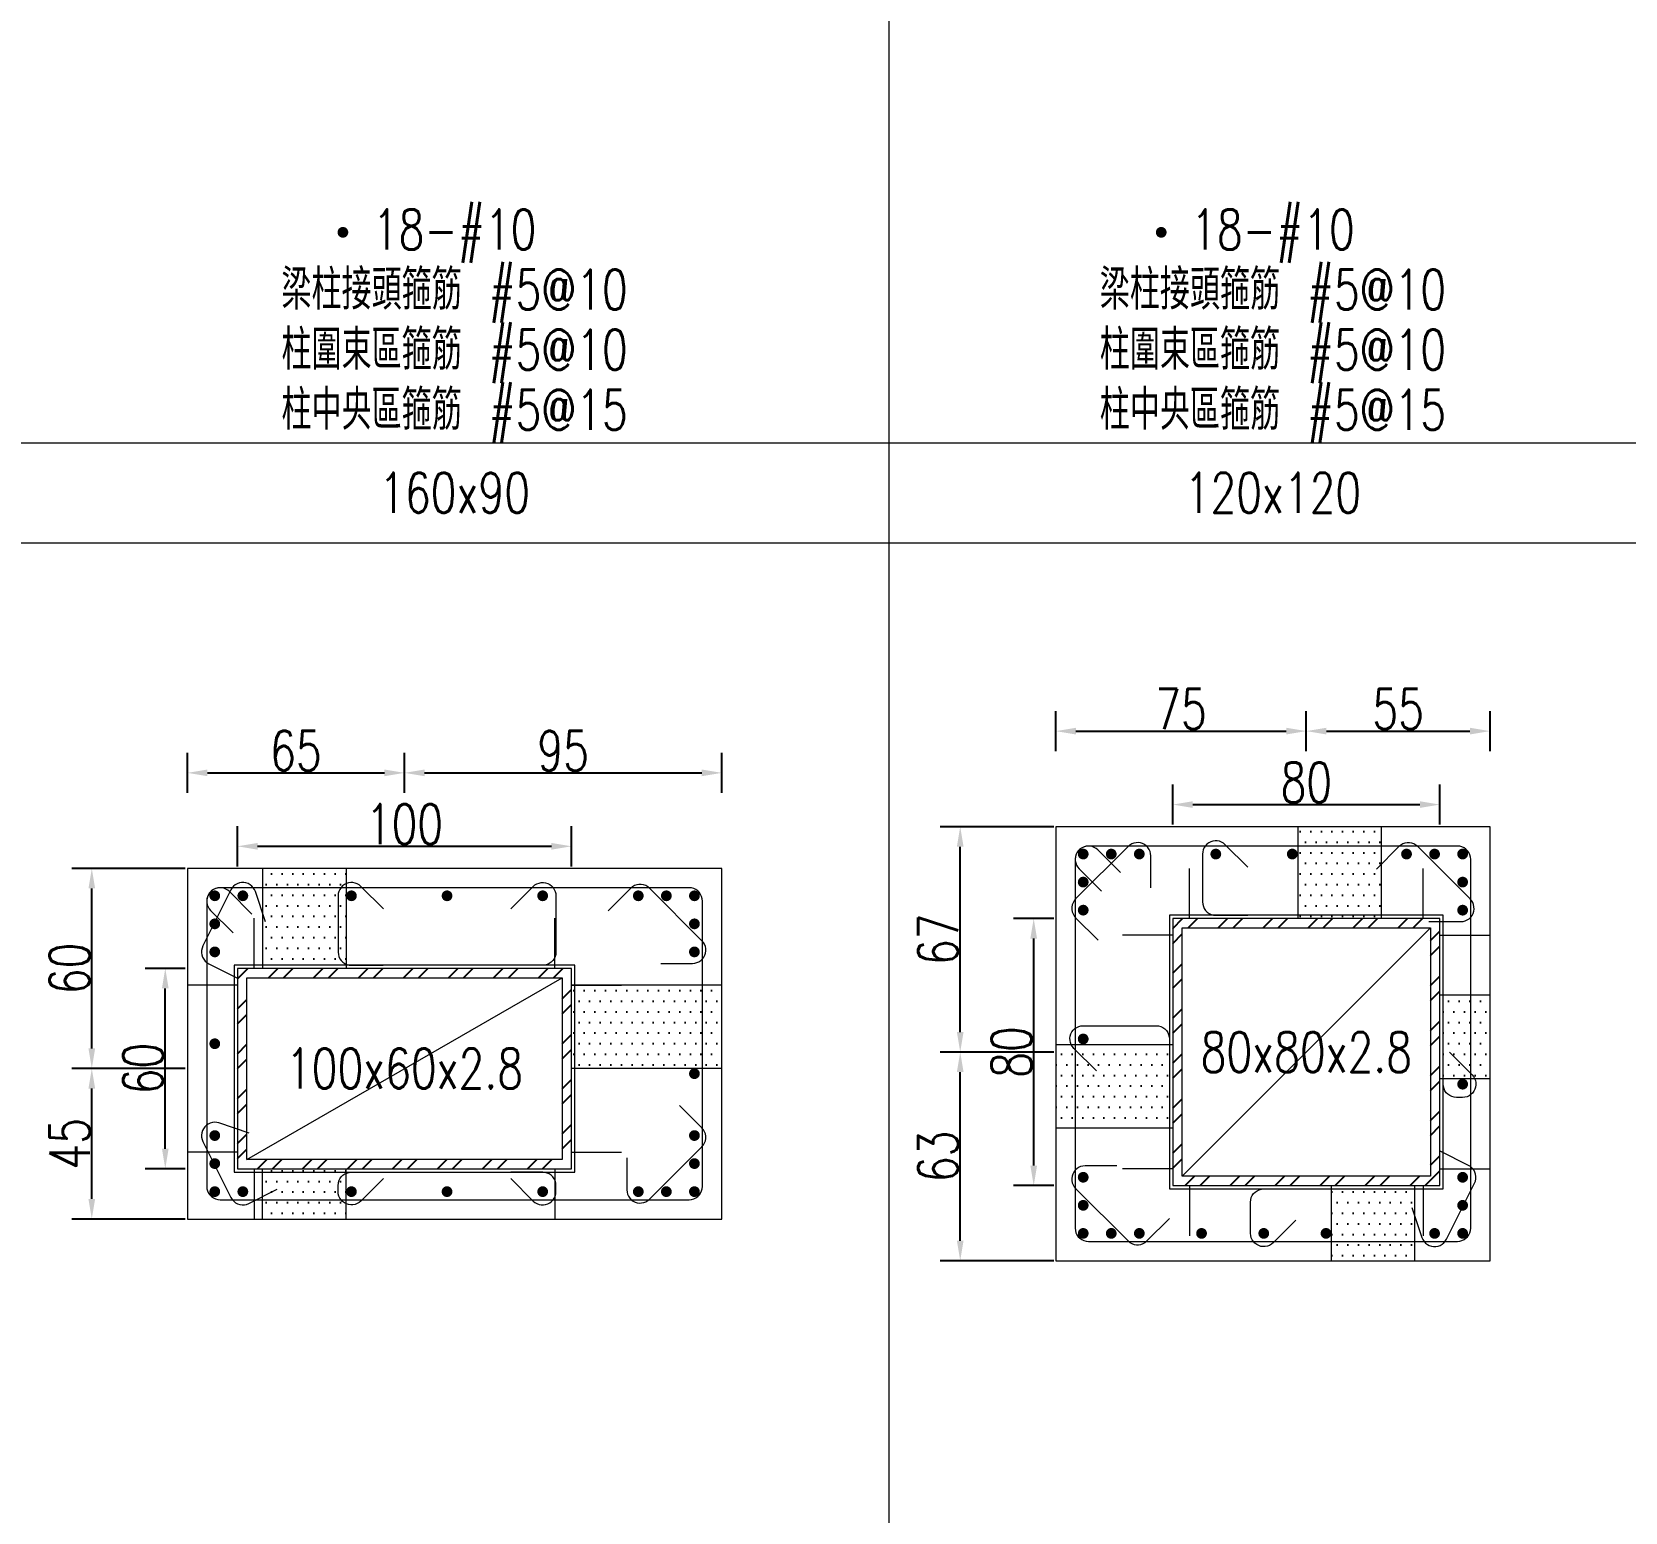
# Model space of a CAD drawing. Header units: millimetres. Extents: x 0 to 3905, y 0 to 8880.
# Drawn here: x 1963.4 to 2440.4, y 513.7 to 957 of the extents above; entities that cross this region are included whole.
import ezdxf
from ezdxf.enums import TextEntityAlignment as Align

# ---------------------------------------------------------------- set-up
doc = ezdxf.new("R2010")
doc.units = ezdxf.units.MM
doc.layers.get('DEFPOINTS').update_dxf_attribs({"color": 3})
for name, color, linetype in [('Hatch線', 6, 'Continuous'), ('TC-鋼粱', 132, 'Continuous'), ('主筋斷面', 2, 'Continuous'), ('文字-主筋根數', 7, 'Continuous'), ('文字-剪力筋 中央區', 7, 'Continuous'), ('文字-剪力筋-BC', 7, 'Continuous'), ('文字-剪力筋-圍束區', 7, 'Continuous'), ('文字-斷面尺寸', 7, 'Continuous'), ('文字-輔助字', 7, 'Continuous'), ('柱斷面線', 4, 'Continuous'), ('標註字', 4, 'Continuous'), ('箍筋線', 1, 'Continuous'), ('網格線', 7, 'Continuous'), ('鋼柱', 11, 'Continuous')]:
    doc.layers.add(name, color=color, linetype=linetype)
doc.styles.add('note', font='txt.shx', dxfattribs={"width": 0.75, "height": 12})
doc.styles.add('txt', font='txt.shx', dxfattribs={"height": 0.2, "bigfont": 'chineset.shx'})
doc.dimstyles.new('RCAD_DIM', dxfattribs={"dimtxt": 12, "dimasz": 6, "dimexe": 6, "dimexo": 0.625, "dimtad": 1, "dimdec": 0, "dimdsep": 46, "dimtxsty": 'note', "dimcen": 2.5, "dimclrd": 256, "dimclre": 256, "dimclrt": 256, "dimadec": 0, "dimazin": 0, "dimtfac": 1, "dimtmove": 0, "dimatfit": 3, "dimfxl": 0, "dimtolj": 1, "dimarcsym": 0})

# ---------------------------------------------------------------- blocks, each defined once
blk = doc.blocks.new('*D1080')
at = {"layer": 'DEFPOINTS', "color": 0}
for p in [(2125, 713.12), (2025, 706.5), (2125, 706.5)]:
    blk.add_point(p, dxfattribs=at)
at = {"layer": '標註字', "lineweight": -2}
for p, q in [((2025, 707.12), (2025, 719.12)), ((2125, 707.12), (2125, 719.12)), ((2031, 713.12), (2119, 713.12))]:
    blk.add_line(p, q, dxfattribs=at)
at = {"layer": '標註字'}
for points in [[(2031, 714.12), (2031, 712.12), (2025, 713.12)], [(2119, 712.12), (2119, 714.12), (2125, 713.12)]]:
    blk.add_solid(points, dxfattribs=at)
at = {"layer": '標註字', "insert": (2075, 719.75), "char_height": 12, "attachment_point": 5, "style": 'note'}
blk.add_mtext('\\A1;100', dxfattribs=at)
blk = doc.blocks.new('*D1081')
at = {"layer": 'DEFPOINTS', "color": 0}
for p in [(2003.38, 676.57), (2010, 676.57), (2010, 616.57)]:
    blk.add_point(p, dxfattribs=at)
at = {"layer": '標註字', "lineweight": -2}
for p, q in [((2009.38, 676.57), (1997.38, 676.57)), ((2003.38, 622.57), (2003.38, 670.57)), ((2009.38, 616.57), (1997.38, 616.57))]:
    blk.add_line(p, q, dxfattribs=at)
at = {"layer": '標註字'}
for points in [[(2004.38, 670.57), (2002.38, 670.57), (2003.38, 676.57)], [(2002.38, 622.57), (2004.38, 622.57), (2003.38, 616.57)]]:
    blk.add_solid(points, dxfattribs=at)
at = {"layer": '標註字', "insert": (1996.75, 646.57), "char_height": 12, "attachment_point": 5, "rotation": 90, "style": 'note'}
blk.add_mtext('\\A1;60', dxfattribs=at)
blk = doc.blocks.new('*D1082')
at = {"layer": 'DEFPOINTS', "color": 0}
for p in [(2075, 735.12), (2010, 728.5), (2075, 728.5)]:
    blk.add_point(p, dxfattribs=at)
at = {"layer": '標註字', "lineweight": -2}
for p, q in [((2010, 729.12), (2010, 741.12)), ((2075, 729.12), (2075, 741.12)), ((2016, 735.12), (2069, 735.12))]:
    blk.add_line(p, q, dxfattribs=at)
at = {"layer": '標註字'}
for points in [[(2016, 736.12), (2016, 734.12), (2010, 735.12)], [(2069, 734.12), (2069, 736.12), (2075, 735.12)]]:
    blk.add_solid(points, dxfattribs=at)
at = {"layer": '標註字', "insert": (2042.5, 741.75), "char_height": 12, "attachment_point": 5, "style": 'note'}
blk.add_mtext('\\A1;65', dxfattribs=at)
blk = doc.blocks.new('*D1083')
at = {"layer": 'DEFPOINTS', "color": 0}
for p in [(2170, 735.12), (2075, 728.5), (2170, 728.5)]:
    blk.add_point(p, dxfattribs=at)
at = {"layer": '標註字', "lineweight": -2}
for p, q in [((2075, 729.12), (2075, 741.12)), ((2170, 729.12), (2170, 741.12)), ((2081, 735.12), (2164, 735.12))]:
    blk.add_line(p, q, dxfattribs=at)
at = {"layer": '標註字'}
for points in [[(2081, 736.12), (2081, 734.12), (2075, 735.12)], [(2164, 734.12), (2164, 736.12), (2170, 735.12)]]:
    blk.add_solid(points, dxfattribs=at)
at = {"layer": '標註字', "insert": (2122.5, 741.75), "char_height": 12, "attachment_point": 5, "style": 'note'}
blk.add_mtext('\\A1;95', dxfattribs=at)
blk = doc.blocks.new('*D1084')
at = {"layer": 'DEFPOINTS', "color": 0}
for p in [(1981.38, 646.57), (2010, 646.57), (2010, 601.5)]:
    blk.add_point(p, dxfattribs=at)
at = {"layer": '標註字', "lineweight": -2}
for p, q in [((2009.38, 646.57), (1975.38, 646.57)), ((1981.38, 607.5), (1981.38, 640.57)), ((2009.38, 601.5), (1975.38, 601.5))]:
    blk.add_line(p, q, dxfattribs=at)
at = {"layer": '標註字'}
for points in [[(1982.38, 640.57), (1980.38, 640.57), (1981.38, 646.57)], [(1980.38, 607.5), (1982.38, 607.5), (1981.38, 601.5)]]:
    blk.add_solid(points, dxfattribs=at)
at = {"layer": '標註字', "insert": (1974.75, 624.03), "char_height": 12, "attachment_point": 5, "rotation": 90, "style": 'note'}
blk.add_mtext('\\A1;45', dxfattribs=at)
blk = doc.blocks.new('*D1085')
at = {"layer": 'DEFPOINTS', "color": 0}
for p in [(1981.38, 706.5), (2010, 706.5), (2010, 646.57)]:
    blk.add_point(p, dxfattribs=at)
at = {"layer": '標註字', "lineweight": -2}
for p, q in [((2009.38, 706.5), (1975.38, 706.5)), ((1981.38, 652.57), (1981.38, 700.5)), ((2009.38, 646.57), (1975.38, 646.57))]:
    blk.add_line(p, q, dxfattribs=at)
at = {"layer": '標註字'}
for points in [[(1982.38, 700.5), (1980.38, 700.5), (1981.38, 706.5)], [(1980.38, 652.57), (1982.38, 652.57), (1981.38, 646.57)]]:
    blk.add_solid(points, dxfattribs=at)
at = {"layer": '標註字', "insert": (1974.75, 676.53), "char_height": 12, "attachment_point": 5, "rotation": 90, "style": 'note'}
blk.add_mtext('\\A1;60', dxfattribs=at)
blk = doc.blocks.new('Circle_Filled')
at = {"const_width": 0.5}
blk.add_lwpolyline([(-0.25, 0, 1), (0.25, 0, 1)], format="xyb", close=True, dxfattribs=at)
blk = doc.blocks.new('*D1212')
at = {"layer": 'DEFPOINTS', "color": 0}
for p in [(2385, 725.62), (2305, 719), (2385, 719)]:
    blk.add_point(p, dxfattribs=at)
at = {"layer": '標註字', "lineweight": -2}
for p, q in [((2305, 719.62), (2305, 731.62)), ((2385, 719.62), (2385, 731.62)), ((2311, 725.62), (2379, 725.62))]:
    blk.add_line(p, q, dxfattribs=at)
at = {"layer": '標註字'}
for points in [[(2311, 726.62), (2311, 724.62), (2305, 725.62)], [(2379, 724.62), (2379, 726.62), (2385, 725.62)]]:
    blk.add_solid(points, dxfattribs=at)
at = {"layer": '標註字', "insert": (2345, 732.25), "char_height": 12, "attachment_point": 5, "style": 'note'}
blk.add_mtext('\\A1;80', dxfattribs=at)
blk = doc.blocks.new('*D1213')
at = {"layer": 'DEFPOINTS', "color": 0}
for p in [(2263.38, 691.5), (2270, 691.5), (2270, 611.5)]:
    blk.add_point(p, dxfattribs=at)
at = {"layer": '標註字', "lineweight": -2}
for p, q in [((2269.38, 691.5), (2257.38, 691.5)), ((2263.38, 617.5), (2263.38, 685.5)), ((2269.38, 611.5), (2257.38, 611.5))]:
    blk.add_line(p, q, dxfattribs=at)
at = {"layer": '標註字'}
for points in [[(2264.38, 685.5), (2262.38, 685.5), (2263.38, 691.5)], [(2262.38, 617.5), (2264.38, 617.5), (2263.38, 611.5)]]:
    blk.add_solid(points, dxfattribs=at)
at = {"layer": '標註字', "insert": (2256.75, 651.5), "char_height": 12, "attachment_point": 5, "rotation": 90, "style": 'note'}
blk.add_mtext('\\A1;80', dxfattribs=at)
blk = doc.blocks.new('*D1214')
at = {"layer": 'DEFPOINTS', "color": 0}
for p in [(2345, 747.62), (2270, 741), (2345, 741)]:
    blk.add_point(p, dxfattribs=at)
at = {"layer": '標註字', "lineweight": -2}
for p, q in [((2270, 741.62), (2270, 753.62)), ((2345, 741.62), (2345, 753.62)), ((2276, 747.62), (2339, 747.62))]:
    blk.add_line(p, q, dxfattribs=at)
at = {"layer": '標註字'}
for points in [[(2276, 748.62), (2276, 746.62), (2270, 747.62)], [(2339, 746.62), (2339, 748.62), (2345, 747.62)]]:
    blk.add_solid(points, dxfattribs=at)
at = {"layer": '標註字', "insert": (2307.5, 754.25), "char_height": 12, "attachment_point": 5, "style": 'note'}
blk.add_mtext('\\A1;75', dxfattribs=at)
blk = doc.blocks.new('*D1215')
at = {"layer": 'DEFPOINTS', "color": 0}
for p in [(2400, 747.62), (2345, 741), (2400, 741)]:
    blk.add_point(p, dxfattribs=at)
at = {"layer": '標註字', "lineweight": -2}
for p, q in [((2345, 741.62), (2345, 753.62)), ((2400, 741.62), (2400, 753.62)), ((2351, 747.62), (2394, 747.62))]:
    blk.add_line(p, q, dxfattribs=at)
at = {"layer": '標註字'}
for points in [[(2351, 748.62), (2351, 746.62), (2345, 747.62)], [(2394, 746.62), (2394, 748.62), (2400, 747.62)]]:
    blk.add_solid(points, dxfattribs=at)
at = {"layer": '標註字', "insert": (2372.5, 754.25), "char_height": 12, "attachment_point": 5, "style": 'note'}
blk.add_mtext('\\A1;55', dxfattribs=at)
blk = doc.blocks.new('*D1216')
at = {"layer": 'DEFPOINTS', "color": 0}
for p in [(2241.38, 651.5), (2270, 651.5), (2270, 589)]:
    blk.add_point(p, dxfattribs=at)
at = {"layer": '標註字', "lineweight": -2}
for p, q in [((2269.38, 651.5), (2235.38, 651.5)), ((2241.38, 595), (2241.38, 645.5)), ((2269.38, 589), (2235.38, 589))]:
    blk.add_line(p, q, dxfattribs=at)
at = {"layer": '標註字'}
for points in [[(2242.38, 645.5), (2240.38, 645.5), (2241.38, 651.5)], [(2240.38, 595), (2242.38, 595), (2241.38, 589)]]:
    blk.add_solid(points, dxfattribs=at)
at = {"layer": '標註字', "insert": (2234.75, 620.25), "char_height": 12, "attachment_point": 5, "rotation": 90, "style": 'note'}
blk.add_mtext('\\A1;63', dxfattribs=at)
blk = doc.blocks.new('*D1217')
at = {"layer": 'DEFPOINTS', "color": 0}
for p in [(2241.38, 719), (2270, 719), (2270, 651.5)]:
    blk.add_point(p, dxfattribs=at)
at = {"layer": '標註字', "lineweight": -2}
for p, q in [((2269.38, 719), (2235.38, 719)), ((2241.38, 657.5), (2241.38, 713)), ((2269.38, 651.5), (2235.38, 651.5))]:
    blk.add_line(p, q, dxfattribs=at)
at = {"layer": '標註字'}
for points in [[(2242.38, 713), (2240.38, 713), (2241.38, 719)], [(2240.38, 657.5), (2242.38, 657.5), (2241.38, 651.5)]]:
    blk.add_solid(points, dxfattribs=at)
at = {"layer": '標註字', "insert": (2234.75, 685.25), "char_height": 12, "attachment_point": 5, "rotation": 90, "style": 'note'}
blk.add_mtext('\\A1;67', dxfattribs=at)

msp = doc.modelspace()

# ---------------------------------------------------------------- hatches: boundary and pattern name
at = {"layer": 'Hatch線'}
h = msp.add_hatch(dxfattribs=at)
h.set_pattern_fill('ANSI32', color=256, style=0)
h.paths.add_polyline_path([(2305, 611.5), (2385, 611.5), (2385, 691.5), (2305, 691.5)], flags=17)
h.paths.add_polyline_path([(2307.8, 614.3), (2307.8, 688.7), (2382.2, 688.7), (2382.2, 614.3)])
h = msp.add_hatch(dxfattribs=at)
h.set_pattern_fill('ANSI32', color=256, style=0)
h.paths.add_polyline_path([(2025, 616.57), (2125, 616.57), (2125, 676.57), (2025, 676.57)], flags=17)
h.paths.add_polyline_path([(2027.8, 619.37), (2027.8, 673.77), (2122.2, 673.77), (2122.2, 619.37)])
at = {"layer": 'TC-鋼粱'}
h = msp.add_hatch(dxfattribs=at)
h.set_pattern_fill('DOTS', color=256, scale=2, style=0)
h.paths.add_polyline_path([(2367.41, 719), (2342.41, 719), (2342.41, 691.5), (2367.41, 691.5)], flags=17)
h = msp.add_hatch(dxfattribs=at)
h.set_pattern_fill('DOTS', color=256, scale=2, style=0)
h.paths.add_polyline_path([(2057.5, 706.43), (2032.5, 706.43), (2032.5, 676.57), (2057.5, 676.57)], flags=17)
h = msp.add_hatch(dxfattribs=at)
h.set_pattern_fill('DOTS', color=256, scale=2, style=0)
h.paths.add_polyline_path([(2170, 646.57), (2170, 671.57), (2125, 671.57), (2125, 646.57)], flags=17)
h = msp.add_hatch(dxfattribs=at)
h.set_pattern_fill('DOTS', color=256, scale=2, style=0)
h.paths.add_polyline_path([(2400, 643.5), (2400, 668.5), (2385, 668.5), (2385, 643.5)], flags=17)
h = msp.add_hatch(dxfattribs=at)
h.set_pattern_fill('DOTS', color=256, scale=2, style=0)
h.paths.add_polyline_path([(2270, 653.81), (2270, 628.81), (2305, 628.81), (2305, 653.81)], flags=17)
h = msp.add_hatch(dxfattribs=at)
h.set_pattern_fill('DOTS', color=256, scale=2, style=0)
h.paths.add_polyline_path([(2032.5, 601.57), (2057.5, 601.57), (2057.5, 616.57), (2032.5, 616.57)], flags=17)
h = msp.add_hatch(dxfattribs=at)
h.set_pattern_fill('DOTS', color=256, scale=2, style=0)
h.paths.add_polyline_path([(2352.5, 589), (2377.5, 589), (2377.5, 611.5), (2352.5, 611.5)], flags=17)

# ---------------------------------------------------------------- linework, layer by layer
at = {"layer": 'DEFPOINTS', "lineweight": 5}
for points in [[(2310, 691.5), (2310, 706.5)], [(2380, 691.5), (2380, 706.5)], [(2305, 610.5), (2386, 610.5), (2386, 692.5), (2304, 692.5), (2304, 610.5), (2305, 610.5)], [(2030, 676.57), (2030, 691.57)], [(2120, 676.57), (2120, 691.57)], [(2307.8, 614.3), (2382.2, 688.7)], [(2305, 686.5), (2290, 686.5)], [(2385, 686.5), (2400, 686.5)], [(2025, 615.57), (2126, 615.57), (2126, 677.57), (2024, 677.57), (2024, 615.57), (2025, 615.57)], [(2027.8, 619.37), (2122.2, 673.77)], [(2025, 671.57), (2010, 671.57)], [(2125, 671.57), (2140, 671.57)], [(2025, 621.57), (2010, 621.57)], [(2125, 621.57), (2140, 621.57)], [(2030, 616.57), (2030, 601.57)], [(2120, 616.57), (2120, 601.57)], [(2305, 616.5), (2290, 616.5)], [(2385, 616.5), (2400, 616.5)], [(2310, 611.5), (2310, 596.5)], [(2380, 611.5), (2380, 596.5)]]:
    msp.add_lwpolyline(points, dxfattribs=at)
at = {"layer": 'TC-鋼粱', "lineweight": 5}
for points in [[(2342.41, 719), (2342.41, 691.5)], [(2367.41, 719), (2367.41, 691.5)], [(2032.5, 706.43), (2032.5, 676.57)], [(2057.5, 706.43), (2057.5, 676.57)], [(2170, 671.57), (2125, 671.57)], [(2400, 668.5), (2385, 668.5)], [(2270, 653.81), (2305, 653.81)], [(2170, 646.57), (2125, 646.57)], [(2400, 643.5), (2385, 643.5)], [(2270, 628.81), (2305, 628.81)], [(2032.5, 601.57), (2032.5, 616.57)], [(2057.5, 601.57), (2057.5, 616.57)], [(2352.5, 589), (2352.5, 611.5)], [(2377.5, 589), (2377.5, 611.5)]]:
    msp.add_lwpolyline(points, dxfattribs=at)
at = {"layer": '柱斷面線', "lineweight": 5}
for points in [[(2270, 589), (2400, 589), (2400, 719), (2270, 719), (2270, 589)], [(2010, 601.5), (2170, 601.5), (2170, 706.5), (2010, 706.5), (2010, 601.5)]]:
    msp.add_lwpolyline(points, dxfattribs=at)
at = {"layer": '箍筋線', "lineweight": 5}
for points in [[(2298.43, 700.71), (2298.43, 710.25), (2298.37, 710.92), (2298.2, 711.56), (2297.93, 712.17), (2297.56, 712.73), (2297.1, 713.22), (2296.57, 713.62), (2295.97, 713.92), (2295.34, 714.13), (2294.67, 714.22), (2294.01, 714.2), (2293.35, 714.07), (2292.73, 713.83), (2292.15, 713.49), (2291.64, 713.06), (2275.94, 697.36), (2275.49, 696.83), (2275.15, 696.23), (2274.91, 695.58), (2274.79, 694.89), (2274.79, 694.2), (2274.91, 693.52), (2275.15, 692.87), (2275.49, 692.27), (2275.94, 691.74), (2282.68, 684.99)], [(2289.33, 705.29), (2282.58, 712.04), (2282.07, 712.47), (2281.49, 712.81), (2280.87, 713.05), (2280.22, 713.18), (2279.55, 713.2), (2278.89, 713.11), (2278.25, 712.9), (2277.66, 712.6), (2277.12, 712.19), (2276.66, 711.71), (2276.29, 711.15), (2276.02, 710.54), (2275.85, 709.9), (2275.79, 709.23), (2275.79, 598.77), (2275.86, 598.08), (2276.03, 597.41), (2276.33, 596.78), (2276.72, 596.21), (2277.21, 595.72), (2277.78, 595.33), (2278.41, 595.03), (2279.08, 594.86), (2279.77, 594.79), (2390.23, 594.79), (2390.92, 594.86), (2391.59, 595.03), (2392.22, 595.33), (2392.79, 595.72), (2393.28, 596.21), (2393.67, 596.78), (2393.97, 597.41), (2394.14, 598.08), (2394.21, 598.77), (2394.21, 709.23), (2394.14, 709.92), (2393.97, 710.59), (2393.67, 711.22), (2393.28, 711.79), (2392.79, 712.28), (2392.22, 712.67), (2391.59, 712.97), (2390.92, 713.14), (2390.23, 713.21), (2279.77, 713.21), (2279.1, 713.15), (2278.46, 712.98), (2277.85, 712.71), (2277.29, 712.34), (2276.81, 711.88), (2276.4, 711.34), (2276.1, 710.75), (2275.89, 710.11), (2275.8, 709.45), (2275.82, 708.78), (2275.95, 708.13), (2276.19, 707.51), (2276.53, 706.93), (2276.96, 706.42), (2283.71, 699.67)], [(2327.46, 706.86), (2320.71, 713.61), (2320.2, 714.04), (2319.63, 714.38), (2319, 714.62), (2318.35, 714.75), (2317.68, 714.77), (2317.02, 714.68), (2316.38, 714.47), (2315.79, 714.17), (2315.25, 713.76), (2314.79, 713.28), (2314.42, 712.72), (2314.15, 712.11), (2313.98, 711.47), (2313.93, 710.8), (2313.93, 696.46), (2313.99, 695.76), (2314.17, 695.1), (2314.46, 694.47), (2314.86, 693.9), (2315.35, 693.41), (2315.91, 693.01), (2316.54, 692.72), (2317.21, 692.54), (2317.9, 692.48), (2327.44, 692.48)], [(2381.71, 690.57), (2391.25, 690.57), (2391.92, 690.63), (2392.56, 690.8), (2393.17, 691.07), (2393.73, 691.44), (2394.22, 691.9), (2394.62, 692.43), (2394.92, 693.03), (2395.13, 693.66), (2395.22, 694.33), (2395.2, 694.99), (2395.07, 695.65), (2394.83, 696.27), (2394.49, 696.85), (2394.06, 697.36), (2378.36, 713.06), (2377.83, 713.51), (2377.23, 713.85), (2376.58, 714.09), (2375.89, 714.21), (2375.2, 714.21), (2374.52, 714.09), (2373.87, 713.85), (2373.27, 713.51), (2372.74, 713.06), (2365.99, 706.32)], [(2033.39, 690.51), (2030.37, 699.56), (2030.11, 700.17), (2029.74, 700.73), (2029.29, 701.22), (2028.76, 701.63), (2028.18, 701.95), (2027.54, 702.16), (2026.88, 702.26), (2026.21, 702.26), (2025.56, 702.14), (2024.93, 701.91), (2024.35, 701.58), (2023.83, 701.15), (2023.39, 700.65), (2023.04, 700.08), (2014.64, 683.28), (2014.39, 682.63), (2014.25, 681.95), (2014.23, 681.26), (2014.33, 680.58), (2014.55, 679.92), (2014.88, 679.31), (2015.31, 678.77), (2015.83, 678.31), (2016.42, 677.94), (2024.96, 673.68)], [(2068.67, 694.36), (2061.92, 701.11), (2061.41, 701.54), (2060.83, 701.88), (2060.21, 702.12), (2059.55, 702.25), (2058.89, 702.27), (2058.23, 702.18), (2057.59, 701.97), (2057, 701.67), (2056.46, 701.26), (2056, 700.78), (2055.63, 700.22), (2055.36, 699.61), (2055.19, 698.97), (2055.13, 698.3), (2055.13, 681.46), (2055.2, 680.76), (2055.37, 680.1), (2055.67, 679.47), (2056.06, 678.9), (2056.55, 678.41), (2057.12, 678.01), (2057.75, 677.72), (2058.42, 677.54), (2059.11, 677.48), (2068.65, 677.48)], [(2106.81, 694.36), (2113.56, 701.11), (2114.07, 701.54), (2114.65, 701.88), (2115.27, 702.12), (2115.92, 702.25), (2116.59, 702.27), (2117.25, 702.18), (2117.89, 701.97), (2118.48, 701.67), (2119.02, 701.26), (2119.48, 700.78), (2119.85, 700.22), (2120.12, 699.61), (2120.29, 698.97), (2120.34, 698.3), (2120.34, 681.46), (2120.28, 680.76), (2120.11, 680.1), (2119.81, 679.47), (2119.42, 678.9), (2118.93, 678.41), (2118.36, 678.01), (2117.73, 677.72), (2117.06, 677.54), (2116.37, 677.48), (2106.83, 677.48)], [(2151.71, 678.07), (2161.25, 678.07), (2161.92, 678.13), (2162.56, 678.3), (2163.17, 678.57), (2163.73, 678.94), (2164.22, 679.4), (2164.62, 679.93), (2164.92, 680.53), (2165.13, 681.16), (2165.22, 681.83), (2165.2, 682.49), (2165.07, 683.15), (2164.83, 683.77), (2164.49, 684.35), (2164.06, 684.86), (2148.36, 700.56), (2147.83, 701.01), (2147.23, 701.35), (2146.58, 701.59), (2145.89, 701.71), (2145.2, 701.71), (2144.52, 701.59), (2143.87, 701.35), (2143.27, 701.01), (2142.74, 700.56), (2135.99, 693.82)], [(2029.33, 692.79), (2022.58, 699.54), (2022.07, 699.97), (2021.49, 700.31), (2020.87, 700.55), (2020.22, 700.68), (2019.55, 700.7), (2018.89, 700.61), (2018.25, 700.4), (2017.66, 700.1), (2017.12, 699.69), (2016.66, 699.21), (2016.29, 698.65), (2016.02, 698.04), (2015.85, 697.4), (2015.79, 696.73), (2015.79, 611.27), (2015.86, 610.58), (2016.03, 609.91), (2016.33, 609.28), (2016.72, 608.71), (2017.21, 608.22), (2017.78, 607.83), (2018.41, 607.53), (2019.08, 607.36), (2019.77, 607.29), (2160.23, 607.29), (2160.92, 607.36), (2161.59, 607.53), (2162.22, 607.83), (2162.79, 608.22), (2163.28, 608.71), (2163.67, 609.28), (2163.97, 609.91), (2164.14, 610.58), (2164.21, 611.27), (2164.21, 696.73), (2164.14, 697.42), (2163.97, 698.09), (2163.67, 698.72), (2163.28, 699.29), (2162.79, 699.78), (2162.22, 700.17), (2161.59, 700.47), (2160.92, 700.64), (2160.23, 700.71), (2019.77, 700.71), (2019.1, 700.65), (2018.46, 700.48), (2017.85, 700.21), (2017.29, 699.84), (2016.81, 699.38), (2016.4, 698.84), (2016.1, 698.25), (2015.89, 697.61), (2015.8, 696.95), (2015.82, 696.28), (2015.95, 695.63), (2016.19, 695.01), (2016.53, 694.43), (2016.96, 693.92), (2023.71, 687.17)], [(2282.14, 645.87), (2275.39, 652.61), (2274.96, 653.12), (2274.62, 653.7), (2274.38, 654.32), (2274.25, 654.98), (2274.23, 655.65), (2274.32, 656.31), (2274.53, 656.94), (2274.83, 657.54), (2275.24, 658.07), (2275.72, 658.53), (2276.28, 658.9), (2276.89, 659.18), (2277.53, 659.34), (2278.2, 659.4), (2300.04, 659.4), (2300.74, 659.34), (2301.4, 659.16), (2302.03, 658.87), (2302.6, 658.47), (2303.09, 657.98), (2303.49, 657.41), (2303.78, 656.78), (2303.96, 656.11), (2304.02, 655.42), (2304.02, 645.88)], [(2387.86, 651.45), (2394.61, 644.7), (2395.04, 644.19), (2395.38, 643.62), (2395.62, 642.99), (2395.75, 642.34), (2395.77, 641.67), (2395.68, 641.01), (2395.47, 640.37), (2395.17, 639.78), (2394.77, 639.24), (2394.28, 638.78), (2393.72, 638.41), (2393.11, 638.14), (2392.47, 637.97), (2391.8, 637.92), (2389.96, 637.92), (2389.27, 637.98), (2388.6, 638.16), (2387.97, 638.45), (2387.4, 638.85), (2386.91, 639.34), (2386.51, 639.9), (2386.22, 640.53), (2386.04, 641.2), (2385.98, 641.89), (2385.98, 651.43)], [(2141.57, 619.79), (2141.57, 610.25), (2141.63, 609.58), (2141.8, 608.94), (2142.07, 608.33), (2142.44, 607.77), (2142.9, 607.28), (2143.43, 606.88), (2144.03, 606.58), (2144.66, 606.37), (2145.33, 606.28), (2145.99, 606.3), (2146.65, 606.43), (2147.27, 606.67), (2147.85, 607.01), (2148.36, 607.44), (2164.06, 623.14), (2164.51, 623.67), (2164.85, 624.27), (2165.09, 624.92), (2165.21, 625.61), (2165.21, 626.3), (2165.09, 626.98), (2164.85, 627.63), (2164.51, 628.23), (2164.06, 628.76), (2157.32, 635.51)], [(2028.51, 627.25), (2019.46, 630.27), (2018.81, 630.43), (2018.14, 630.47), (2017.48, 630.41), (2016.83, 630.23), (2016.23, 629.95), (2015.68, 629.57), (2015.2, 629.1), (2014.8, 628.56), (2014.51, 627.97), (2014.31, 627.33), (2014.23, 626.66), (2014.26, 626), (2014.4, 625.34), (2014.64, 624.72), (2023.04, 607.92), (2023.41, 607.33), (2023.87, 606.81), (2024.41, 606.38), (2025.02, 606.05), (2025.68, 605.83), (2026.36, 605.73), (2027.05, 605.75), (2027.73, 605.89), (2028.38, 606.14), (2036.91, 610.41)], [(2376.61, 604.99), (2379.63, 595.94), (2379.89, 595.33), (2380.26, 594.77), (2380.71, 594.28), (2381.24, 593.87), (2381.82, 593.55), (2382.46, 593.34), (2383.12, 593.24), (2383.79, 593.24), (2384.44, 593.36), (2385.07, 593.59), (2385.65, 593.92), (2386.17, 594.35), (2386.61, 594.85), (2386.96, 595.42), (2395.36, 612.22), (2395.61, 612.87), (2395.75, 613.55), (2395.77, 614.24), (2395.67, 614.92), (2395.45, 615.58), (2395.12, 616.19), (2394.69, 616.73), (2394.17, 617.19), (2393.58, 617.56), (2385.04, 621.82)], [(2068.67, 613.64), (2061.92, 606.89), (2061.41, 606.46), (2060.83, 606.12), (2060.21, 605.88), (2059.55, 605.75), (2058.89, 605.73), (2058.22, 605.83), (2057.59, 606.03), (2056.99, 606.34), (2056.46, 606.74), (2056, 607.22), (2055.63, 607.78), (2055.36, 608.39), (2055.19, 609.04), (2055.13, 609.7), (2055.13, 611.55), (2055.2, 612.24), (2055.37, 612.91), (2055.67, 613.54), (2056.07, 614.1), (2056.56, 614.59), (2057.12, 614.99), (2057.75, 615.28), (2058.42, 615.46), (2059.11, 615.52), (2068.65, 615.52)], [(2106.81, 613.64), (2113.56, 606.89), (2114.07, 606.46), (2114.65, 606.12), (2115.27, 605.88), (2115.93, 605.75), (2116.59, 605.73), (2117.26, 605.83), (2117.89, 606.03), (2118.49, 606.34), (2119.02, 606.74), (2119.48, 607.22), (2119.85, 607.78), (2120.12, 608.39), (2120.29, 609.04), (2120.35, 609.7), (2120.35, 611.55), (2120.28, 612.24), (2120.11, 612.91), (2119.81, 613.54), (2119.41, 614.1), (2118.92, 614.59), (2118.36, 614.99), (2117.73, 615.28), (2117.06, 615.46), (2116.37, 615.52), (2106.83, 615.52)], [(2288.29, 617.43), (2278.75, 617.43), (2278.08, 617.37), (2277.44, 617.2), (2276.83, 616.93), (2276.27, 616.56), (2275.78, 616.1), (2275.38, 615.57), (2275.08, 614.97), (2274.87, 614.34), (2274.78, 613.67), (2274.8, 613.01), (2274.93, 612.35), (2275.17, 611.73), (2275.51, 611.15), (2275.94, 610.64), (2291.64, 594.94), (2292.17, 594.49), (2292.77, 594.15), (2293.42, 593.91), (2294.11, 593.79), (2294.8, 593.79), (2295.48, 593.91), (2296.13, 594.15), (2296.73, 594.49), (2297.26, 594.94), (2304.01, 601.68)], [(2341.82, 601.14), (2335.07, 594.39), (2334.56, 593.96), (2333.98, 593.62), (2333.36, 593.38), (2332.71, 593.25), (2332.04, 593.23), (2331.38, 593.32), (2330.74, 593.53), (2330.15, 593.83), (2329.61, 594.24), (2329.15, 594.72), (2328.78, 595.28), (2328.51, 595.89), (2328.34, 596.53), (2328.28, 597.2), (2328.28, 606.54), (2328.35, 607.24), (2328.52, 607.9), (2328.82, 608.53), (2329.21, 609.1), (2329.7, 609.59), (2330.27, 609.99), (2330.9, 610.28), (2331.57, 610.46), (2332.26, 610.52), (2341.8, 610.52)]]:
    msp.add_lwpolyline(points, dxfattribs=at)
at = {"layer": '網格線', "lineweight": 5}
for points in [[(2220, 1206), (2220, 834)], [(1960, 834), (2220, 834)], [(2220, 834), (2450, 834)], [(2220, 834), (2220, 804)], [(1960, 804), (2220, 804)], [(2220, 804), (2450, 804)], [(2220, 804), (2220, 432)]]:
    msp.add_lwpolyline(points, dxfattribs=at)
at = {"layer": '鋼柱', "lineweight": 5}
for points in [[(2305, 611.5), (2385, 611.5), (2385, 691.5), (2305, 691.5), (2305, 611.5)], [(2307.8, 614.3), (2307.8, 688.7), (2382.2, 688.7), (2382.2, 614.3), (2307.8, 614.3)], [(2025, 616.57), (2125, 616.57), (2125, 676.57), (2025, 676.57), (2025, 616.57)], [(2027.8, 619.37), (2027.8, 673.77), (2122.2, 673.77), (2122.2, 619.37), (2027.8, 619.37)]]:
    msp.add_lwpolyline(points, dxfattribs=at)

# ---------------------------------------------------------------- block references
at = {"layer": '主筋斷面', "lineweight": 5, "xscale": 3.220000028610229, "yscale": 3.220000028610229}
for p in [(2056.56, 897), (2301.56, 897), (2278.2, 710.8), (2286.6, 710.8), (2295, 710.8), (2317.9, 710.8), (2340.8, 710.8), (2375, 710.8), (2383.4, 710.8), (2391.8, 710.8), (2278.2, 702.4), (2391.8, 702.4), (2018.2, 698.3), (2026.6, 698.3), (2059.11, 698.3), (2087.74, 698.3), (2116.37, 698.3), (2145, 698.3), (2153.4, 698.3), (2161.8, 698.3), (2278.2, 694), (2391.8, 694), (2018.2, 689.9), (2161.8, 689.9), (2018.2, 681.5), (2161.8, 681.5), (2018.2, 654), (2278.2, 655.42), (2161.8, 645.03), (2391.8, 641.89), (2018.2, 626.5), (2161.8, 626.5), (2018.2, 618.1), (2161.8, 618.1), (2278.2, 614), (2391.8, 614), (2018.2, 609.7), (2026.6, 609.7), (2059.11, 609.7), (2087.74, 609.7), (2116.37, 609.7), (2145, 609.7), (2153.4, 609.7), (2161.8, 609.7), (2278.2, 605.6), (2391.8, 605.6), (2278.2, 597.2), (2286.6, 597.2), (2295, 597.2), (2313.63, 597.2), (2332.26, 597.2), (2350.89, 597.2), (2383.4, 597.2), (2391.8, 597.2)]:
    msp.add_blockref('Circle_Filled', p, dxfattribs=at)

# ---------------------------------------------------------------- texts
at = {"layer": '文字-主筋根數', "style": 'txt', "width": 0.75}
for p in [(2090, 897), (2335, 897)]:
    msp.add_text('18-#10', height=12, dxfattribs=at).set_placement(p, align=Align.MIDDLE)
at = {"layer": '文字-剪力筋 中央區', "style": 'txt', "width": 0.75}
for p in [(2090, 843), (2335, 843)]:
    msp.add_text('柱中央區箍筋 #5@15', height=12, dxfattribs=at).set_placement(p, align=Align.MIDDLE)
at = {"layer": '文字-剪力筋-BC', "style": 'txt', "width": 0.75}
for p in [(2090, 879), (2335, 879)]:
    msp.add_text('梁柱接頭箍筋 #5@10', height=12, dxfattribs=at).set_placement(p, align=Align.MIDDLE)
at = {"layer": '文字-剪力筋-圍束區', "style": 'txt', "width": 0.75}
for p in [(2090, 861), (2335, 861)]:
    msp.add_text('柱圍束區箍筋 #5@10', height=12, dxfattribs=at).set_placement(p, align=Align.MIDDLE)
at = {"layer": '文字-斷面尺寸', "style": 'txt', "width": 0.75}
for s, p in [('160x90', (2090, 819)), ('120x120', (2335, 819))]:
    msp.add_text(s, height=12, dxfattribs=at).set_placement(p, align=Align.MIDDLE)
at = {"layer": '文字-輔助字', "style": 'txt', "width": 0.75}
for s, p in [('80x80x2.8', (2345, 651.5)), ('100x60x2.8', (2075, 646.57))]:
    msp.add_text(s, height=12, dxfattribs=at).set_placement(p, align=Align.MIDDLE)

# ---------------------------------------------------------------- dimensions: what is measured, and where the dimension line sits
at = {"layer": '標註字'}
for base, p1, p2, picture, middle in [((2345, 747.62), (2270, 741), (2345, 741), '*D1214', (2307.5, 754.25)), ((2400, 747.62), (2345, 741), (2400, 741), '*D1215', (2372.5, 754.25)), ((2075, 735.12), (2010, 728.5), (2075, 728.5), '*D1082', (2042.5, 741.75)), ((2170, 735.12), (2075, 728.5), (2170, 728.5), '*D1083', (2122.5, 741.75)), ((2385, 725.62), (2305, 719), (2385, 719), '*D1212', (2345, 732.25)), ((2125, 713.12), (2025, 706.5), (2125, 706.5), '*D1080', (2075, 719.75))]:
    dim = msp.add_linear_dim(base=base, p1=p1, p2=p2, dimstyle='RCAD_DIM', dxfattribs=at)
    dim.commit()
    dim.dimension.update_dxf_attribs({"geometry": picture, "text_midpoint": middle})
for base, p1, p2, picture, middle in [((2241.375, 719), (2270, 651.5002), (2270, 719), '*D1217', (2234.75, 685.2501)), ((1981.38, 706.5), (2010, 646.57), (2010, 706.5), '*D1085', (1974.75, 676.53)), ((2263.38, 691.5), (2270, 611.5), (2270, 691.5), '*D1213', (2256.75, 651.5)), ((2003.38, 676.57), (2010, 616.57), (2010, 676.57), '*D1081', (1996.75, 646.57)), ((2241.375, 651.5002), (2270, 589), (2270, 651.5002), '*D1216', (2234.75, 620.2501)), ((1981.38, 646.57), (2010, 601.5), (2010, 646.57), '*D1084', (1974.75, 624.03))]:
    dim = msp.add_linear_dim(base=base, p1=p1, p2=p2, angle=90, dimstyle='RCAD_DIM', dxfattribs=at)
    dim.commit()
    dim.dimension.update_dxf_attribs({"geometry": picture, "text_midpoint": middle})

doc.saveas('drawing.dxf')
